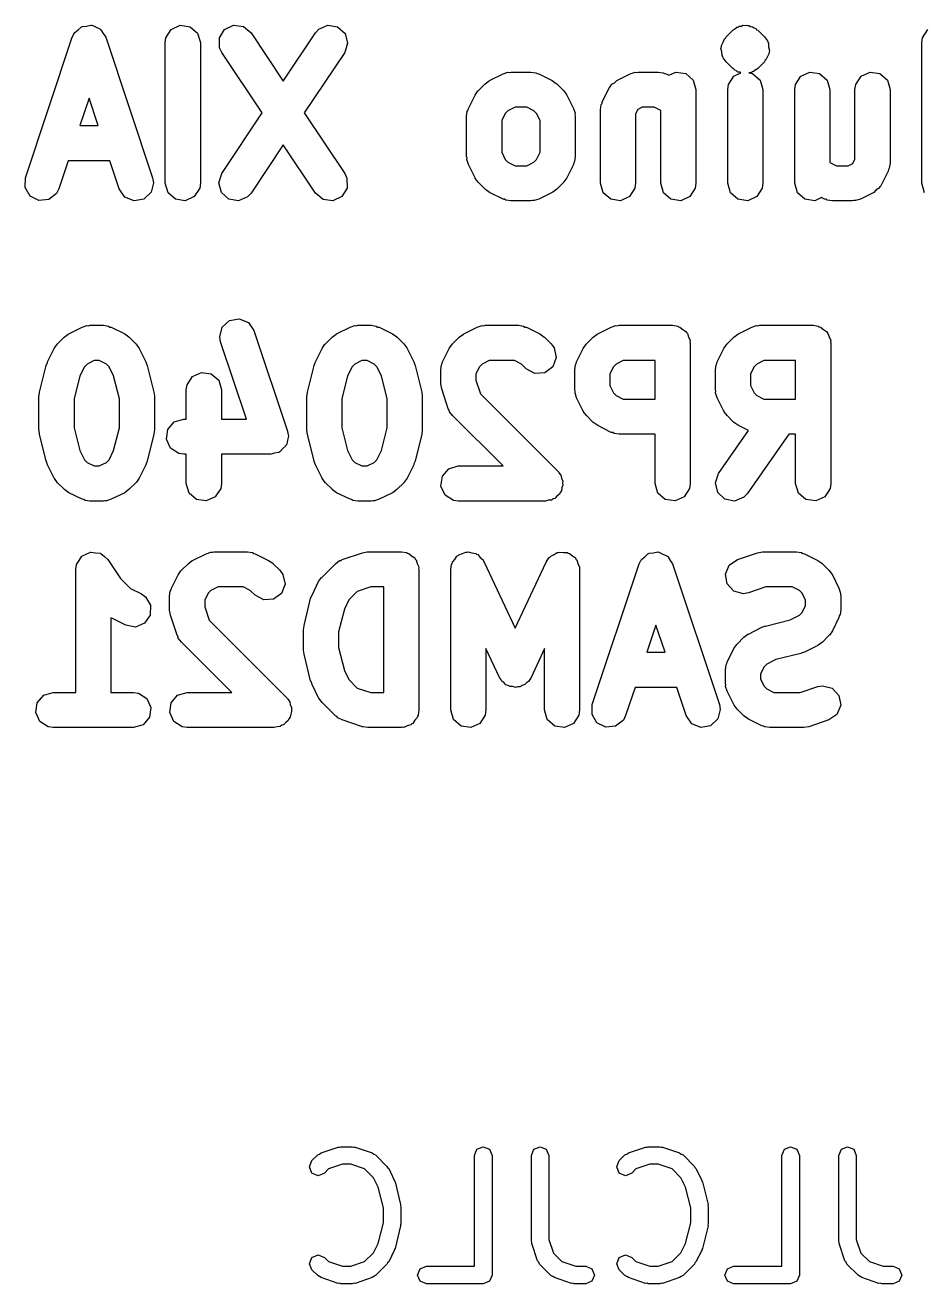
# Model space of a CAD drawing. Extents: x 111.8 to 137.4, y -130 to -95.3.
# Drawn here: x 117.7 to 124.09, y -115.63 to -106.68 of the extents above; entities that cross this region are included whole.
import ezdxf

# ---------------------------------------------------------------- set-up
doc = ezdxf.new("R2010")
doc.units = 0
doc.layers.add('BLACK', color=7, linetype='CONTINUOUS')

msp = doc.modelspace()

# ---------------------------------------------------------------- linework, layer by layer
at = {"layer": 'BLACK', "linetype": 'CONTINUOUS'}
for p, q in [((118.032, -106.763), (118.042, -106.743)), ((118.042, -106.743), (118.044, -106.738)), ((118.044, -106.738), (118.046, -106.737)), ((118.046, -106.737), (118.049, -106.731)), ((118.049, -106.731), (118.073, -106.712)), ((118.073, -106.712), (118.095, -106.691)), ((118.095, -106.691), (118.1, -106.69)), ((118.1, -106.69), (118.103, -106.687)), ((118.103, -106.687), (118.134, -106.684)), ((118.134, -106.684), (118.164, -106.678)), ((118.164, -106.678), (118.169, -106.68)), ((118.169, -106.68), (118.173, -106.679)), ((118.173, -106.679), (118.201, -106.693)), ((118.201, -106.693), (118.229, -106.705)), ((118.229, -106.705), (118.232, -106.709)), ((118.232, -106.709), (118.236, -106.711)), ((118.236, -106.711), (118.252, -106.738)), ((118.252, -106.738), (118.27, -106.763)), ((118.698, -106.767), (118.736, -106.708)), ((118.736, -106.708), (118.8, -106.679)), ((118.8, -106.679), (118.87, -106.689)), ((118.87, -106.689), (118.923, -106.735)), ((118.923, -106.735), (118.943, -106.802)), ((119.078, -106.769), (119.115, -106.709)), ((119.115, -106.709), (119.179, -106.679)), ((119.179, -106.679), (119.249, -106.688)), ((119.249, -106.688), (119.303, -106.733)), ((119.303, -106.733), (119.532, -107.077)), ((119.532, -107.077), (119.761, -106.733)), ((119.761, -106.733), (119.785, -106.706)), ((119.785, -106.706), (119.85, -106.678)), ((119.85, -106.678), (119.919, -106.69)), ((119.919, -106.69), (119.972, -106.737)), ((119.972, -106.737), (119.99, -106.805)), ((122.682, -106.762), (122.729, -106.714)), ((122.729, -106.714), (122.735, -106.71)), ((122.735, -106.71), (122.736, -106.708)), ((122.736, -106.708), (122.74, -106.706)), ((122.74, -106.706), (122.758, -106.693)), ((122.758, -106.693), (122.767, -106.691)), ((122.767, -106.691), (122.774, -106.685)), ((122.774, -106.685), (122.788, -106.684)), ((122.788, -106.684), (122.8, -106.679)), ((122.8, -106.679), (122.814, -106.681)), ((122.814, -106.681), (122.827, -106.678)), ((122.827, -106.678), (122.835, -106.681)), ((122.835, -106.681), (122.844, -106.68)), ((122.844, -106.68), (122.856, -106.687)), ((122.856, -106.687), (122.87, -106.689)), ((122.87, -106.689), (122.88, -106.698)), ((122.88, -106.698), (122.893, -106.702)), ((122.893, -106.702), (122.898, -106.71)), ((122.898, -106.71), (122.906, -106.714)), ((122.906, -106.714), (122.954, -106.762)), ((124.079, -106.767), (124.117, -106.708)), ((117.699, -107.763), (118.032, -106.763)), ((118.27, -106.763), (118.603, -107.763)), ((118.693, -106.802), (118.698, -106.767)), ((118.693, -107.802), (118.693, -106.802)), ((118.943, -106.802), (118.943, -107.802)), ((119.079, -106.839), (119.078, -106.769)), ((119.095, -106.872), (119.079, -106.839)), ((119.99, -106.805), (119.969, -106.872)), ((122.645, -106.841), (122.649, -106.832)), ((122.651, -106.867), (122.645, -106.841)), ((122.648, -106.823), (122.661, -106.8)), ((122.649, -106.832), (122.648, -106.823)), ((122.661, -106.8), (122.67, -106.775)), ((122.67, -106.775), (122.677, -106.77)), ((122.677, -106.77), (122.682, -106.762)), ((122.954, -106.762), (122.975, -106.79)), ((122.975, -106.79), (122.977, -106.799)), ((122.977, -106.799), (122.982, -106.806)), ((122.982, -106.806), (122.984, -106.833)), ((122.984, -106.833), (122.99, -106.859)), ((124.074, -106.802), (124.079, -106.767)), ((124.074, -107.802), (124.074, -106.802)), ((119.382, -107.302), (119.095, -106.872)), ((119.969, -106.872), (119.682, -107.302)), ((122.653, -106.894), (122.651, -106.867)), ((122.658, -106.901), (122.653, -106.894)), ((122.66, -106.91), (122.658, -106.901)), ((122.682, -106.938), (122.66, -106.91)), ((122.729, -106.986), (122.682, -106.938)), ((122.954, -106.938), (122.906, -106.986)), ((122.958, -106.93), (122.954, -106.938)), ((122.965, -106.925), (122.958, -106.93)), ((122.975, -106.9), (122.965, -106.925)), ((122.987, -106.877), (122.975, -106.9)), ((122.99, -106.859), (122.987, -106.868)), ((122.987, -106.868), (122.987, -106.877)), ((121, -107.072), (121.095, -107.024)), ((121.095, -107.024), (121.129, -107.013)), ((121.129, -107.013), (121.14, -107.014)), ((121.14, -107.014), (121.151, -107.011)), ((121.151, -107.011), (121.294, -107.011)), ((121.294, -107.011), (121.329, -107.016)), ((121.329, -107.016), (121.339, -107.022)), ((121.339, -107.022), (121.35, -107.024)), ((121.35, -107.024), (121.445, -107.072)), ((121.905, -107.072), (122, -107.024)), ((122, -107.024), (122.034, -107.013)), ((122.034, -107.013), (122.045, -107.014)), ((122.045, -107.014), (122.056, -107.011)), ((122.056, -107.011), (122.199, -107.011)), ((122.199, -107.011), (122.234, -107.016)), ((122.234, -107.016), (122.244, -107.022)), ((122.244, -107.022), (122.255, -107.024)), ((122.255, -107.024), (122.275, -107.034)), ((122.275, -107.034), (122.324, -107.012)), ((122.324, -107.012), (122.394, -107.022)), ((122.394, -107.022), (122.447, -107.068)), ((122.737, -106.99), (122.729, -106.986)), ((122.736, -107.041), (122.787, -107.018)), ((122.743, -106.998), (122.737, -106.99)), ((122.755, -107.002), (122.743, -106.998)), ((122.766, -107.011), (122.755, -107.002)), ((122.779, -107.013), (122.766, -107.011)), ((122.787, -107.018), (122.779, -107.013)), ((122.848, -107.016), (122.843, -107.018)), ((122.843, -107.018), (122.87, -107.022)), ((122.861, -107.015), (122.848, -107.016)), ((122.869, -107.009), (122.861, -107.015)), ((122.877, -107.007), (122.869, -107.009)), ((122.87, -107.022), (122.923, -107.068)), ((122.895, -106.994), (122.877, -107.007)), ((122.899, -106.992), (122.895, -106.994)), ((122.901, -106.99), (122.899, -106.992)), ((122.906, -106.986), (122.901, -106.99)), ((123.212, -107.041), (123.276, -107.012)), ((123.276, -107.012), (123.346, -107.022)), ((123.346, -107.022), (123.399, -107.068)), ((123.641, -107.041), (123.705, -107.012)), ((123.705, -107.012), (123.775, -107.022)), ((123.775, -107.022), (123.828, -107.068)), ((120.92, -107.143), (120.967, -107.095)), ((120.967, -107.095), (120.996, -107.073)), ((120.996, -107.073), (120.998, -107.073)), ((120.998, -107.073), (121, -107.072)), ((121.445, -107.072), (121.474, -107.092)), ((121.474, -107.092), (121.476, -107.094)), ((121.476, -107.094), (121.478, -107.095)), ((121.478, -107.095), (121.525, -107.143)), ((121.852, -107.122), (121.853, -107.119)), ((121.853, -107.119), (121.856, -107.116)), ((121.856, -107.116), (121.869, -107.098)), ((121.869, -107.098), (121.888, -107.087)), ((121.888, -107.087), (121.905, -107.072)), ((122.447, -107.068), (122.467, -107.136)), ((122.693, -107.136), (122.698, -107.1)), ((122.698, -107.1), (122.736, -107.041)), ((122.923, -107.068), (122.943, -107.136)), ((123.169, -107.136), (123.174, -107.1)), ((123.174, -107.1), (123.212, -107.041)), ((123.399, -107.068), (123.419, -107.136)), ((123.597, -107.136), (123.603, -107.1)), ((123.603, -107.1), (123.641, -107.041)), ((123.828, -107.068), (123.847, -107.136)), ((118.151, -107.198), (118.086, -107.392)), ((118.216, -107.392), (118.151, -107.198)), ((120.849, -107.27), (120.896, -107.175)), ((120.896, -107.175), (120.917, -107.146)), ((120.917, -107.146), (120.919, -107.144)), ((120.919, -107.144), (120.92, -107.143)), ((121.525, -107.143), (121.547, -107.171)), ((121.547, -107.171), (121.547, -107.173)), ((121.547, -107.173), (121.549, -107.175)), ((121.549, -107.175), (121.596, -107.27)), ((121.801, -107.223), (121.849, -107.127)), ((121.849, -107.127), (121.852, -107.122)), ((122.467, -107.136), (122.467, -107.802)), ((122.693, -107.802), (122.693, -107.136)), ((122.943, -107.136), (122.943, -107.802)), ((123.169, -107.802), (123.169, -107.136)), ((123.419, -107.136), (123.419, -107.654)), ((123.597, -107.63), (123.597, -107.136)), ((123.847, -107.136), (123.847, -107.66)), ((120.836, -107.326), (120.841, -107.291)), ((120.841, -107.291), (120.847, -107.281)), ((120.847, -107.281), (120.849, -107.27)), ((121.13, -107.286), (121.111, -107.305)), ((121.181, -107.261), (121.13, -107.286)), ((121.264, -107.261), (121.181, -107.261)), ((121.315, -107.286), (121.264, -107.261)), ((121.334, -107.305), (121.315, -107.286)), ((121.596, -107.27), (121.607, -107.304)), ((121.788, -107.279), (121.793, -107.243)), ((121.788, -107.802), (121.788, -107.279)), ((121.793, -107.243), (121.799, -107.234)), ((121.799, -107.234), (121.801, -107.223)), ((122.054, -107.277), (122.038, -107.308)), ((122.085, -107.261), (122.054, -107.277)), ((122.169, -107.261), (122.085, -107.261)), ((122.217, -107.284), (122.169, -107.261)), ((122.217, -107.802), (122.217, -107.284)), ((119.095, -107.733), (119.382, -107.302)), ((119.682, -107.302), (119.969, -107.733)), ((120.836, -107.612), (120.836, -107.326)), ((121.111, -107.305), (121.086, -107.356)), ((121.086, -107.356), (121.086, -107.582)), ((121.359, -107.356), (121.334, -107.305)), ((121.359, -107.582), (121.359, -107.356)), ((121.607, -107.304), (121.606, -107.315)), ((121.606, -107.315), (121.609, -107.326)), ((121.609, -107.326), (121.609, -107.612)), ((122.038, -107.308), (122.038, -107.802)), ((118.086, -107.392), (118.216, -107.392)), ((119.532, -107.528), (119.303, -107.872)), ((119.761, -107.872), (119.532, -107.528)), ((118.003, -107.642), (117.936, -107.842)), ((118.299, -107.642), (118.003, -107.642)), ((118.366, -107.842), (118.299, -107.642)), ((120.839, -107.623), (120.836, -107.612)), ((120.837, -107.634), (120.839, -107.623)), ((120.849, -107.668), (120.837, -107.634)), ((121.086, -107.582), (121.111, -107.633)), ((121.111, -107.633), (121.13, -107.652)), ((121.13, -107.652), (121.181, -107.677)), ((121.264, -107.677), (121.315, -107.652)), ((121.315, -107.652), (121.334, -107.633)), ((121.334, -107.633), (121.359, -107.582)), ((121.604, -107.647), (121.598, -107.657)), ((121.609, -107.612), (121.604, -107.647)), ((123.419, -107.654), (123.466, -107.677)), ((123.582, -107.662), (123.597, -107.63)), ((119.074, -107.8), (119.095, -107.733)), ((119.969, -107.733), (119.985, -107.765)), ((120.896, -107.763), (120.849, -107.668)), ((121.181, -107.677), (121.264, -107.677)), ((121.596, -107.668), (121.549, -107.763)), ((121.598, -107.657), (121.596, -107.668)), ((123.466, -107.677), (123.55, -107.677)), ((123.55, -107.677), (123.582, -107.662)), ((123.834, -107.715), (123.787, -107.811)), ((123.836, -107.704), (123.834, -107.715)), ((123.842, -107.695), (123.836, -107.704)), ((123.847, -107.66), (123.842, -107.695)), ((117.697, -107.833), (117.699, -107.763)), ((117.732, -107.894), (117.697, -107.833)), ((118.609, -107.798), (118.592, -107.866)), ((118.603, -107.763), (118.609, -107.798)), ((118.713, -107.87), (118.693, -107.802)), ((118.943, -107.802), (118.938, -107.838)), ((119.092, -107.868), (119.074, -107.8)), ((119.985, -107.765), (119.986, -107.836)), ((120.898, -107.765), (120.896, -107.763)), ((120.898, -107.767), (120.898, -107.765)), ((120.92, -107.796), (120.898, -107.767)), ((120.967, -107.843), (120.92, -107.796)), ((121.525, -107.796), (121.478, -107.843)), ((121.526, -107.794), (121.525, -107.796)), ((121.528, -107.792), (121.526, -107.794)), ((121.549, -107.763), (121.528, -107.792)), ((121.808, -107.87), (121.788, -107.802)), ((122.038, -107.802), (122.033, -107.838)), ((122.236, -107.87), (122.217, -107.802)), ((122.467, -107.802), (122.461, -107.838)), ((122.713, -107.87), (122.693, -107.802)), ((122.943, -107.802), (122.938, -107.838)), ((123.189, -107.87), (123.169, -107.802)), ((123.779, -107.822), (123.766, -107.84)), ((123.782, -107.819), (123.779, -107.822)), ((123.783, -107.816), (123.782, -107.819)), ((123.787, -107.811), (123.783, -107.816)), ((124.093, -107.87), (124.074, -107.802)), ((117.795, -107.925), (117.732, -107.894)), ((117.865, -107.918), (117.795, -107.925)), ((117.92, -107.874), (117.865, -107.918)), ((117.936, -107.842), (117.92, -107.874)), ((118.406, -107.9), (118.366, -107.842)), ((118.471, -107.927), (118.406, -107.9)), ((118.54, -107.914), (118.471, -107.927)), ((118.592, -107.866), (118.54, -107.914)), ((118.766, -107.916), (118.713, -107.87)), ((118.835, -107.926), (118.766, -107.916)), ((118.899, -107.897), (118.835, -107.926)), ((118.938, -107.838), (118.899, -107.897)), ((119.145, -107.915), (119.092, -107.868)), ((119.214, -107.926), (119.145, -107.915)), ((119.279, -107.898), (119.214, -107.926)), ((119.303, -107.872), (119.279, -107.898)), ((119.815, -107.917), (119.761, -107.872)), ((119.885, -107.926), (119.815, -107.917)), ((119.949, -107.896), (119.885, -107.926)), ((119.986, -107.836), (119.949, -107.896)), ((120.969, -107.844), (120.967, -107.843)), ((120.97, -107.846), (120.969, -107.844)), ((121, -107.867), (120.97, -107.846)), ((121.095, -107.914), (121, -107.867)), ((121.106, -107.916), (121.095, -107.914)), ((121.116, -107.922), (121.106, -107.916)), ((121.151, -107.927), (121.116, -107.922)), ((121.305, -107.924), (121.294, -107.927)), ((121.316, -107.925), (121.305, -107.924)), ((121.35, -107.914), (121.316, -107.925)), ((121.445, -107.867), (121.35, -107.914)), ((121.447, -107.865), (121.445, -107.867)), ((121.449, -107.865), (121.447, -107.865)), ((121.478, -107.843), (121.449, -107.865)), ((121.861, -107.916), (121.808, -107.87)), ((121.931, -107.926), (121.861, -107.916)), ((121.995, -107.897), (121.931, -107.926)), ((122.033, -107.838), (121.995, -107.897)), ((122.289, -107.916), (122.236, -107.87)), ((122.359, -107.926), (122.289, -107.916)), ((122.423, -107.897), (122.359, -107.926)), ((122.461, -107.838), (122.423, -107.897)), ((122.766, -107.916), (122.713, -107.87)), ((122.835, -107.926), (122.766, -107.916)), ((122.899, -107.897), (122.835, -107.926)), ((122.938, -107.838), (122.899, -107.897)), ((123.242, -107.916), (123.189, -107.87)), ((123.312, -107.926), (123.242, -107.916)), ((123.36, -107.904), (123.312, -107.926)), ((123.381, -107.914), (123.36, -107.904)), ((123.392, -107.916), (123.381, -107.914)), ((123.401, -107.922), (123.392, -107.916)), ((123.437, -107.927), (123.401, -107.922)), ((123.59, -107.924), (123.58, -107.927)), ((123.601, -107.925), (123.59, -107.924)), ((123.636, -107.914), (123.601, -107.925)), ((123.731, -107.867), (123.636, -107.914)), ((123.747, -107.851), (123.731, -107.867)), ((123.766, -107.84), (123.747, -107.851)), ((121.294, -107.927), (121.151, -107.927)), ((123.58, -107.927), (123.437, -107.927)), ((118.102, -108.826), (118.136, -108.814)), ((118.136, -108.814), (118.147, -108.816)), ((118.147, -108.816), (118.158, -108.812)), ((118.158, -108.812), (118.253, -108.812)), ((118.253, -108.812), (118.289, -108.818)), ((118.289, -108.818), (118.298, -108.824)), ((119.098, -108.826), (119.15, -108.778)), ((119.15, -108.778), (119.219, -108.765)), ((119.219, -108.765), (119.284, -108.792)), ((119.284, -108.792), (119.324, -108.85)), ((120.007, -108.826), (120.041, -108.814)), ((120.041, -108.814), (120.052, -108.816)), ((120.052, -108.816), (120.063, -108.812)), ((120.063, -108.812), (120.158, -108.812)), ((120.158, -108.812), (120.194, -108.818)), ((120.194, -108.818), (120.203, -108.824)), ((120.912, -108.826), (120.946, -108.814)), ((120.946, -108.814), (120.957, -108.816)), ((120.957, -108.816), (120.968, -108.812)), ((120.968, -108.812), (121.206, -108.812)), ((121.206, -108.812), (121.241, -108.818)), ((121.241, -108.818), (121.251, -108.824)), ((121.864, -108.826), (121.898, -108.814)), ((121.898, -108.814), (121.909, -108.816)), ((121.909, -108.816), (121.92, -108.812)), ((121.92, -108.812), (122.301, -108.812)), ((122.301, -108.812), (122.337, -108.818)), ((122.337, -108.818), (122.344, -108.822)), ((122.864, -108.826), (122.898, -108.814)), ((122.898, -108.814), (122.909, -108.816)), ((122.909, -108.816), (122.92, -108.812)), ((122.92, -108.812), (123.301, -108.812)), ((123.301, -108.812), (123.337, -108.818)), ((123.337, -108.818), (123.344, -108.822)), ((117.927, -108.944), (117.975, -108.897)), ((117.975, -108.897), (118.003, -108.875)), ((118.003, -108.875), (118.005, -108.875)), ((118.005, -108.875), (118.007, -108.873)), ((118.007, -108.873), (118.102, -108.826)), ((118.298, -108.824), (118.309, -108.826)), ((118.309, -108.826), (118.405, -108.873)), ((118.405, -108.873), (118.434, -108.894)), ((118.434, -108.894), (118.435, -108.896)), ((118.435, -108.896), (118.437, -108.897)), ((118.437, -108.897), (118.485, -108.944)), ((119.081, -108.894), (119.098, -108.826)), ((119.087, -108.929), (119.081, -108.894)), ((119.324, -108.85), (119.562, -109.565)), ((119.832, -108.944), (119.879, -108.897)), ((119.879, -108.897), (119.908, -108.875)), ((119.908, -108.875), (119.91, -108.875)), ((119.91, -108.875), (119.912, -108.873)), ((119.912, -108.873), (120.007, -108.826)), ((120.203, -108.824), (120.214, -108.826)), ((120.214, -108.826), (120.309, -108.873)), ((120.309, -108.873), (120.339, -108.894)), ((120.339, -108.894), (120.34, -108.896)), ((120.34, -108.896), (120.342, -108.897)), ((120.342, -108.897), (120.389, -108.944)), ((120.736, -108.944), (120.784, -108.897)), ((120.784, -108.897), (120.813, -108.875)), ((120.813, -108.875), (120.815, -108.875)), ((120.815, -108.875), (120.817, -108.873)), ((120.817, -108.873), (120.912, -108.826)), ((121.251, -108.824), (121.262, -108.826)), ((121.262, -108.826), (121.357, -108.873)), ((121.357, -108.873), (121.386, -108.894)), ((121.386, -108.894), (121.388, -108.896)), ((121.388, -108.896), (121.389, -108.897)), ((121.389, -108.897), (121.437, -108.944)), ((121.689, -108.944), (121.736, -108.897)), ((121.736, -108.897), (121.765, -108.875)), ((121.765, -108.875), (121.767, -108.875)), ((121.767, -108.875), (121.769, -108.873)), ((121.769, -108.873), (121.864, -108.826)), ((122.344, -108.822), (122.353, -108.824)), ((122.353, -108.824), (122.373, -108.841)), ((122.373, -108.841), (122.396, -108.856)), ((122.396, -108.856), (122.399, -108.864)), ((122.399, -108.864), (122.406, -108.87)), ((122.406, -108.87), (122.414, -108.895)), ((122.414, -108.895), (122.425, -108.92)), ((122.689, -108.944), (122.736, -108.897)), ((122.736, -108.897), (122.765, -108.875)), ((122.765, -108.875), (122.767, -108.875)), ((122.767, -108.875), (122.769, -108.873)), ((122.769, -108.873), (122.864, -108.826)), ((123.344, -108.822), (123.353, -108.824)), ((123.353, -108.824), (123.373, -108.841)), ((123.373, -108.841), (123.396, -108.856)), ((123.396, -108.856), (123.399, -108.864)), ((123.399, -108.864), (123.406, -108.87)), ((123.406, -108.87), (123.414, -108.895)), ((123.414, -108.895), (123.425, -108.92)), ((117.856, -109.072), (117.904, -108.977)), ((117.904, -108.977), (117.924, -108.947)), ((117.924, -108.947), (117.926, -108.946)), ((117.926, -108.946), (117.927, -108.944)), ((118.485, -108.944), (118.506, -108.973)), ((118.506, -108.973), (118.507, -108.975)), ((118.507, -108.975), (118.508, -108.977)), ((118.508, -108.977), (118.556, -109.072)), ((119.27, -109.479), (119.087, -108.929)), ((119.761, -109.072), (119.808, -108.977)), ((119.808, -108.977), (119.829, -108.947)), ((119.829, -108.947), (119.831, -108.946)), ((119.831, -108.946), (119.832, -108.944)), ((120.389, -108.944), (120.411, -108.973)), ((120.411, -108.973), (120.411, -108.975)), ((120.411, -108.975), (120.413, -108.977)), ((120.413, -108.977), (120.46, -109.072)), ((120.665, -109.072), (120.713, -108.977)), ((120.713, -108.977), (120.734, -108.947)), ((120.734, -108.947), (120.735, -108.946)), ((120.735, -108.946), (120.736, -108.944)), ((121.437, -108.944), (121.459, -108.973)), ((121.459, -108.973), (121.473, -109.042)), ((121.618, -109.072), (121.665, -108.977)), ((121.665, -108.977), (121.686, -108.947)), ((121.686, -108.947), (121.688, -108.946)), ((121.688, -108.946), (121.689, -108.944)), ((122.425, -108.92), (122.424, -108.929)), ((122.424, -108.929), (122.426, -108.937)), ((122.426, -108.937), (122.426, -109.937)), ((122.618, -109.072), (122.665, -108.977)), ((122.665, -108.977), (122.686, -108.947)), ((122.686, -108.947), (122.688, -108.946)), ((122.688, -108.946), (122.689, -108.944)), ((123.425, -108.92), (123.424, -108.929)), ((123.424, -108.929), (123.426, -108.937)), ((123.426, -108.937), (123.426, -109.937)), ((117.846, -109.098), (117.855, -109.076)), ((117.855, -109.076), (117.856, -109.072)), ((118.137, -109.088), (118.118, -109.107)), ((118.188, -109.062), (118.137, -109.088)), ((118.224, -109.062), (118.188, -109.062)), ((118.275, -109.088), (118.224, -109.062)), ((118.294, -109.107), (118.275, -109.088)), ((118.556, -109.072), (118.563, -109.094)), ((119.751, -109.098), (119.76, -109.076)), ((119.76, -109.076), (119.761, -109.072)), ((120.042, -109.088), (120.023, -109.107)), ((120.092, -109.062), (120.042, -109.088)), ((120.129, -109.062), (120.092, -109.062)), ((120.179, -109.088), (120.129, -109.062)), ((120.198, -109.107), (120.179, -109.088)), ((120.46, -109.072), (120.468, -109.094)), ((120.657, -109.092), (120.663, -109.083)), ((120.663, -109.083), (120.665, -109.072)), ((120.947, -109.088), (120.928, -109.107)), ((120.997, -109.062), (120.947, -109.088)), ((121.176, -109.062), (120.997, -109.062)), ((121.227, -109.088), (121.176, -109.062)), ((121.26, -109.121), (121.227, -109.088)), ((121.473, -109.042), (121.449, -109.108)), ((121.61, -109.092), (121.616, -109.083)), ((121.616, -109.083), (121.618, -109.072)), ((121.899, -109.088), (121.88, -109.107)), ((121.95, -109.062), (121.899, -109.088)), ((122.176, -109.062), (121.95, -109.062)), ((122.176, -109.336), (122.176, -109.062)), ((122.61, -109.092), (122.616, -109.083)), ((122.616, -109.083), (122.618, -109.072)), ((122.899, -109.088), (122.88, -109.107)), ((122.95, -109.062), (122.899, -109.088)), ((123.176, -109.062), (122.95, -109.062)), ((123.176, -109.336), (123.176, -109.062)), ((117.799, -109.288), (117.846, -109.098)), ((118.086, -109.171), (118.045, -109.334)), ((118.118, -109.107), (118.086, -109.171)), ((118.326, -109.171), (118.294, -109.107)), ((118.367, -109.334), (118.326, -109.171)), ((118.563, -109.094), (118.565, -109.098)), ((118.565, -109.098), (118.613, -109.288)), ((118.848, -109.235), (118.886, -109.176)), ((118.886, -109.176), (118.95, -109.147)), ((118.95, -109.147), (119.02, -109.157)), ((119.02, -109.157), (119.073, -109.203)), ((119.704, -109.288), (119.751, -109.098)), ((119.99, -109.171), (119.95, -109.334)), ((120.023, -109.107), (119.99, -109.171)), ((120.231, -109.171), (120.198, -109.107)), ((120.271, -109.334), (120.231, -109.171)), ((120.468, -109.094), (120.47, -109.098)), ((120.47, -109.098), (120.518, -109.288)), ((120.652, -109.128), (120.657, -109.092)), ((120.652, -109.223), (120.652, -109.128)), ((120.928, -109.107), (120.902, -109.157)), ((120.902, -109.157), (120.902, -109.203)), ((121.322, -109.155), (121.26, -109.121)), ((121.392, -109.15), (121.322, -109.155)), ((121.449, -109.108), (121.392, -109.15)), ((121.605, -109.128), (121.61, -109.092)), ((121.605, -109.271), (121.605, -109.128)), ((121.88, -109.107), (121.855, -109.157)), ((121.855, -109.157), (121.855, -109.241)), ((122.605, -109.128), (122.61, -109.092)), ((122.605, -109.271), (122.605, -109.128)), ((122.88, -109.107), (122.855, -109.157)), ((122.855, -109.157), (122.855, -109.241)), ((118.843, -109.271), (118.848, -109.235)), ((119.073, -109.203), (119.093, -109.271)), ((120.653, -109.225), (120.652, -109.223)), ((120.652, -109.227), (120.653, -109.225)), ((120.659, -109.263), (120.652, -109.227)), ((120.706, -109.405), (120.659, -109.263)), ((120.902, -109.203), (120.934, -109.298)), ((121.855, -109.241), (121.88, -109.292)), ((122.855, -109.241), (122.88, -109.292)), ((117.795, -109.318), (117.799, -109.292)), ((117.795, -109.556), (117.795, -109.318)), ((117.799, -109.292), (117.799, -109.288)), ((118.045, -109.334), (118.045, -109.541)), ((118.367, -109.541), (118.367, -109.334)), ((118.613, -109.288), (118.616, -109.315)), ((118.616, -109.315), (118.617, -109.318)), ((118.617, -109.318), (118.617, -109.556)), ((118.843, -109.479), (118.843, -109.271)), ((119.093, -109.271), (119.093, -109.479)), ((119.7, -109.318), (119.704, -109.292)), ((119.7, -109.556), (119.7, -109.318)), ((119.704, -109.292), (119.704, -109.288)), ((119.95, -109.334), (119.95, -109.541)), ((120.271, -109.541), (120.271, -109.334)), ((120.518, -109.288), (120.52, -109.315)), ((120.52, -109.315), (120.521, -109.318)), ((120.521, -109.318), (120.521, -109.556)), ((120.934, -109.298), (121.485, -109.849)), ((121.608, -109.281), (121.605, -109.271)), ((121.607, -109.293), (121.608, -109.281)), ((121.618, -109.327), (121.607, -109.293)), ((121.665, -109.422), (121.618, -109.327)), ((121.88, -109.292), (121.899, -109.311)), ((121.899, -109.311), (121.95, -109.336)), ((121.95, -109.336), (122.176, -109.336)), ((122.608, -109.281), (122.605, -109.271)), ((122.607, -109.293), (122.608, -109.281)), ((122.618, -109.327), (122.607, -109.293)), ((122.665, -109.422), (122.618, -109.327)), ((122.88, -109.292), (122.899, -109.311)), ((122.899, -109.311), (122.95, -109.336)), ((122.95, -109.336), (123.176, -109.336)), ((120.713, -109.415), (120.706, -109.405)), ((120.715, -109.426), (120.713, -109.415)), ((120.736, -109.454), (120.715, -109.426)), ((121.667, -109.423), (121.665, -109.422)), ((121.667, -109.426), (121.667, -109.423)), ((121.689, -109.454), (121.667, -109.426)), ((122.667, -109.423), (122.665, -109.422)), ((122.667, -109.426), (122.667, -109.423)), ((122.689, -109.454), (122.667, -109.426)), ((118.711, -109.552), (118.757, -109.499)), ((118.757, -109.499), (118.825, -109.479)), ((118.825, -109.479), (118.843, -109.479)), ((119.093, -109.479), (119.27, -109.479)), ((121.095, -109.812), (120.736, -109.454)), ((121.736, -109.502), (121.689, -109.454)), ((121.738, -109.503), (121.736, -109.502)), ((121.74, -109.505), (121.738, -109.503)), ((121.769, -109.525), (121.74, -109.505)), ((121.864, -109.573), (121.769, -109.525)), ((122.736, -109.502), (122.689, -109.454)), ((122.738, -109.503), (122.736, -109.502)), ((122.74, -109.505), (122.738, -109.503)), ((122.769, -109.525), (122.74, -109.505)), ((122.84, -109.561), (122.769, -109.525)), ((117.796, -109.56), (117.795, -109.556)), ((117.799, -109.587), (117.796, -109.56)), ((117.846, -109.777), (117.799, -109.587)), ((118.045, -109.541), (118.086, -109.703)), ((118.326, -109.703), (118.367, -109.541)), ((118.613, -109.587), (118.565, -109.777)), ((118.617, -109.556), (118.613, -109.583)), ((118.613, -109.583), (118.613, -109.587)), ((118.701, -109.622), (118.711, -109.552)), ((118.73, -109.686), (118.701, -109.622)), ((119.562, -109.565), (119.566, -109.582)), ((119.569, -109.6), (119.562, -109.628)), ((119.566, -109.582), (119.568, -109.586)), ((119.568, -109.586), (119.567, -109.59)), ((119.567, -109.59), (119.569, -109.6)), ((119.701, -109.56), (119.7, -109.556)), ((119.704, -109.587), (119.701, -109.56)), ((119.751, -109.777), (119.704, -109.587)), ((119.95, -109.541), (119.99, -109.703)), ((120.231, -109.703), (120.271, -109.541)), ((120.518, -109.587), (120.47, -109.777)), ((120.521, -109.556), (120.517, -109.583)), ((120.517, -109.583), (120.518, -109.587)), ((121.875, -109.575), (121.864, -109.573)), ((121.885, -109.581), (121.875, -109.575)), ((121.92, -109.586), (121.885, -109.581)), ((122.176, -109.586), (121.92, -109.586)), ((122.176, -109.937), (122.176, -109.586)), ((122.627, -109.866), (122.84, -109.561)), ((123.128, -109.586), (122.832, -110.009)), ((123.176, -109.586), (123.128, -109.586)), ((123.176, -109.937), (123.176, -109.586)), ((118.086, -109.703), (118.118, -109.768)), ((118.294, -109.768), (118.326, -109.703)), ((118.789, -109.724), (118.73, -109.686)), ((119.505, -109.711), (119.5, -109.716)), ((119.511, -109.709), (119.505, -109.711)), ((119.53, -109.688), (119.511, -109.709)), ((119.551, -109.668), (119.53, -109.688)), ((119.553, -109.661), (119.551, -109.668)), ((119.558, -109.656), (119.553, -109.661)), ((119.562, -109.628), (119.558, -109.656)), ((119.99, -109.703), (120.023, -109.768)), ((120.198, -109.768), (120.231, -109.703)), ((117.849, -109.781), (117.846, -109.777)), ((117.856, -109.803), (117.849, -109.781)), ((117.904, -109.898), (117.856, -109.803)), ((118.118, -109.768), (118.137, -109.787)), ((118.137, -109.787), (118.188, -109.812)), ((118.224, -109.812), (118.275, -109.787)), ((118.275, -109.787), (118.294, -109.768)), ((118.556, -109.803), (118.508, -109.898)), ((118.557, -109.798), (118.556, -109.803)), ((118.565, -109.777), (118.557, -109.798)), ((118.825, -109.729), (118.789, -109.724)), ((118.843, -109.729), (118.825, -109.729)), ((118.843, -109.937), (118.843, -109.729)), ((119.444, -109.729), (119.093, -109.729)), ((119.093, -109.729), (119.093, -109.937)), ((119.471, -109.721), (119.444, -109.729)), ((119.5, -109.716), (119.471, -109.721)), ((119.753, -109.781), (119.751, -109.777)), ((119.761, -109.803), (119.753, -109.781)), ((119.808, -109.898), (119.761, -109.803)), ((120.023, -109.768), (120.042, -109.787)), ((120.042, -109.787), (120.092, -109.812)), ((120.129, -109.812), (120.179, -109.787)), ((120.179, -109.787), (120.198, -109.768)), ((120.46, -109.803), (120.413, -109.898)), ((120.461, -109.798), (120.46, -109.803)), ((120.47, -109.777), (120.461, -109.798)), ((118.188, -109.812), (118.224, -109.812)), ((120.092, -109.812), (120.129, -109.812)), ((120.653, -109.955), (120.664, -109.885)), ((120.664, -109.885), (120.71, -109.832)), ((120.71, -109.832), (120.777, -109.812)), ((120.777, -109.812), (121.095, -109.812)), ((121.485, -109.849), (121.489, -109.854)), ((121.489, -109.854), (121.491, -109.856)), ((121.491, -109.856), (121.493, -109.86)), ((121.493, -109.86), (121.506, -109.878)), ((121.506, -109.878), (121.511, -109.899)), ((122.605, -109.932), (122.627, -109.866)), ((117.905, -109.9), (117.904, -109.898)), ((117.905, -109.902), (117.905, -109.9)), ((117.927, -109.931), (117.905, -109.902)), ((117.975, -109.978), (117.927, -109.931)), ((117.976, -109.979), (117.975, -109.978)), ((117.978, -109.981), (117.976, -109.979)), ((118.007, -110.002), (117.978, -109.981)), ((118.437, -109.978), (118.408, -110)), ((118.485, -109.931), (118.437, -109.978)), ((118.486, -109.929), (118.485, -109.931)), ((118.488, -109.927), (118.486, -109.929)), ((118.508, -109.898), (118.488, -109.927)), ((118.863, -110.005), (118.843, -109.937)), ((119.088, -109.973), (119.049, -110.032)), ((119.093, -109.937), (119.088, -109.973)), ((119.81, -109.9), (119.808, -109.898)), ((119.81, -109.902), (119.81, -109.9)), ((119.832, -109.931), (119.81, -109.902)), ((119.879, -109.978), (119.832, -109.931)), ((119.881, -109.979), (119.879, -109.978)), ((119.882, -109.981), (119.881, -109.979)), ((119.912, -110.002), (119.882, -109.981)), ((120.342, -109.978), (120.313, -110)), ((120.389, -109.931), (120.342, -109.978)), ((120.39, -109.929), (120.389, -109.931)), ((120.392, -109.927), (120.39, -109.929)), ((120.413, -109.898), (120.392, -109.927)), ((120.683, -110.019), (120.653, -109.955)), ((121.513, -109.967), (121.51, -109.989)), ((121.511, -109.899), (121.52, -109.92)), ((121.521, -109.947), (121.513, -109.967)), ((121.52, -109.92), (121.518, -109.933)), ((121.518, -109.933), (121.521, -109.947)), ((122.196, -110.005), (122.176, -109.937)), ((122.421, -109.973), (122.383, -110.032)), ((122.426, -109.937), (122.421, -109.973)), ((122.622, -110.001), (122.605, -109.932)), ((123.196, -110.005), (123.176, -109.937)), ((123.421, -109.973), (123.383, -110.032)), ((123.426, -109.937), (123.421, -109.973)), ((118.102, -110.049), (118.007, -110.002)), ((118.113, -110.051), (118.102, -110.049)), ((118.123, -110.057), (118.113, -110.051)), ((118.158, -110.062), (118.123, -110.057)), ((118.253, -110.062), (118.158, -110.062)), ((118.264, -110.059), (118.253, -110.062)), ((118.275, -110.06), (118.264, -110.059)), ((118.309, -110.049), (118.275, -110.06)), ((118.405, -110.002), (118.309, -110.049)), ((118.406, -110), (118.405, -110.002)), ((118.408, -110), (118.406, -110)), ((118.916, -110.051), (118.863, -110.005)), ((118.985, -110.061), (118.916, -110.051)), ((119.049, -110.032), (118.985, -110.061)), ((120.007, -110.049), (119.912, -110.002)), ((120.018, -110.051), (120.007, -110.049)), ((120.027, -110.057), (120.018, -110.051)), ((120.063, -110.062), (120.027, -110.057)), ((120.158, -110.062), (120.063, -110.062)), ((120.169, -110.059), (120.158, -110.062)), ((120.18, -110.06), (120.169, -110.059)), ((120.214, -110.049), (120.18, -110.06)), ((120.309, -110.002), (120.214, -110.049)), ((120.311, -110), (120.309, -110.002)), ((120.313, -110), (120.311, -110)), ((120.742, -110.057), (120.683, -110.019)), ((120.777, -110.062), (120.742, -110.057)), ((121.396, -110.062), (120.777, -110.062)), ((121.418, -110.056), (121.396, -110.062)), ((121.44, -110.055), (121.418, -110.056)), ((121.451, -110.046), (121.44, -110.055)), ((121.464, -110.043), (121.451, -110.046)), ((121.478, -110.026), (121.464, -110.043)), ((121.496, -110.012), (121.478, -110.026)), ((121.501, -110), (121.496, -110.012)), ((121.51, -109.989), (121.501, -110)), ((122.249, -110.051), (122.196, -110.005)), ((122.319, -110.061), (122.249, -110.051)), ((122.383, -110.032), (122.319, -110.061)), ((122.673, -110.049), (122.622, -110.001)), ((122.742, -110.062), (122.673, -110.049)), ((122.807, -110.035), (122.742, -110.062)), ((122.832, -110.009), (122.807, -110.035)), ((123.249, -110.051), (123.196, -110.005)), ((123.319, -110.061), (123.249, -110.051)), ((123.383, -110.032), (123.319, -110.061)), ((118.131, -110.439), (118.162, -110.424)), ((118.162, -110.424), (118.163, -110.424)), ((118.163, -110.424), (118.164, -110.424)), ((118.164, -110.424), (118.198, -110.429)), ((118.198, -110.429), (118.232, -110.433)), ((118.983, -110.436), (119.017, -110.424)), ((119.017, -110.424), (119.028, -110.426)), ((119.028, -110.426), (119.039, -110.422)), ((119.039, -110.422), (119.277, -110.422)), ((119.277, -110.422), (119.313, -110.428)), ((119.313, -110.428), (119.322, -110.434)), ((119.952, -110.476), (120.095, -110.429)), ((120.095, -110.429), (120.13, -110.422)), ((120.13, -110.422), (120.132, -110.423)), ((120.132, -110.423), (120.134, -110.422)), ((120.134, -110.422), (120.372, -110.422)), ((120.372, -110.422), (120.408, -110.428)), ((120.408, -110.428), (120.416, -110.432)), ((120.806, -110.435), (120.831, -110.424)), ((120.831, -110.424), (120.84, -110.425)), ((120.84, -110.425), (120.848, -110.422)), ((120.848, -110.422), (120.874, -110.43)), ((120.874, -110.43), (120.901, -110.434)), ((121.458, -110.442), (121.481, -110.427)), ((121.481, -110.427), (121.49, -110.427)), ((121.49, -110.427), (121.498, -110.424)), ((121.498, -110.424), (121.525, -110.428)), ((121.525, -110.428), (121.552, -110.428)), ((121.552, -110.428), (121.559, -110.432)), ((122.134, -110.432), (122.165, -110.429)), ((122.165, -110.429), (122.195, -110.423)), ((122.195, -110.423), (122.2, -110.425)), ((122.2, -110.425), (122.204, -110.424)), ((122.204, -110.424), (122.232, -110.438)), ((122.762, -110.476), (122.904, -110.429)), ((122.904, -110.429), (122.94, -110.422)), ((122.94, -110.422), (122.942, -110.423)), ((122.942, -110.423), (122.944, -110.422)), ((122.944, -110.422), (123.182, -110.422)), ((123.182, -110.422), (123.218, -110.428)), ((123.218, -110.428), (123.227, -110.434)), ((118.057, -110.547), (118.062, -110.516)), ((118.062, -110.512), (118.081, -110.483)), ((118.062, -110.513), (118.062, -110.512)), ((118.062, -110.514), (118.062, -110.513)), ((118.062, -110.516), (118.062, -110.514)), ((118.081, -110.483), (118.099, -110.454)), ((118.099, -110.454), (118.1, -110.454)), ((118.1, -110.453), (118.131, -110.439)), ((118.1, -110.454), (118.1, -110.453)), ((118.232, -110.433), (118.233, -110.434)), ((118.233, -110.434), (118.234, -110.434)), ((118.234, -110.434), (118.26, -110.456)), ((118.26, -110.456), (118.286, -110.478)), ((118.286, -110.478), (118.374, -110.611)), ((118.808, -110.554), (118.856, -110.507)), ((118.856, -110.507), (118.884, -110.485)), ((118.884, -110.485), (118.886, -110.485)), ((118.886, -110.485), (118.888, -110.483)), ((118.888, -110.483), (118.983, -110.436)), ((119.322, -110.434), (119.333, -110.436)), ((119.333, -110.436), (119.428, -110.483)), ((119.428, -110.483), (119.458, -110.504)), ((119.458, -110.504), (119.459, -110.506)), ((119.459, -110.506), (119.461, -110.507)), ((119.461, -110.507), (119.508, -110.554)), ((119.808, -110.602), (119.903, -110.507)), ((119.903, -110.507), (119.932, -110.485)), ((119.932, -110.485), (119.943, -110.483)), ((119.943, -110.483), (119.952, -110.476)), ((120.416, -110.432), (120.425, -110.434)), ((120.425, -110.434), (120.445, -110.451)), ((120.445, -110.451), (120.467, -110.466)), ((120.467, -110.466), (120.471, -110.474)), ((120.471, -110.474), (120.478, -110.48)), ((120.478, -110.48), (120.485, -110.505)), ((120.485, -110.505), (120.496, -110.53)), ((120.724, -110.547), (120.729, -110.512)), ((120.729, -110.512), (120.733, -110.505)), ((120.733, -110.505), (120.735, -110.496)), ((120.735, -110.496), (120.752, -110.476)), ((120.752, -110.476), (120.767, -110.453)), ((120.767, -110.453), (120.775, -110.449)), ((120.775, -110.449), (120.78, -110.443)), ((120.78, -110.443), (120.806, -110.435)), ((120.901, -110.434), (120.907, -110.439)), ((120.907, -110.439), (120.915, -110.442)), ((120.915, -110.442), (120.933, -110.462)), ((120.933, -110.462), (120.954, -110.48)), ((120.954, -110.48), (120.956, -110.488)), ((120.956, -110.488), (120.962, -110.495)), ((120.962, -110.495), (121.182, -110.966)), ((121.182, -110.966), (121.402, -110.495)), ((121.402, -110.495), (121.422, -110.465)), ((121.422, -110.465), (121.429, -110.46)), ((121.429, -110.46), (121.434, -110.453)), ((121.434, -110.453), (121.458, -110.442)), ((121.559, -110.432), (121.567, -110.434)), ((121.567, -110.434), (121.588, -110.452)), ((121.588, -110.452), (121.611, -110.466)), ((121.611, -110.466), (121.614, -110.474)), ((121.614, -110.474), (121.621, -110.48)), ((121.621, -110.48), (121.628, -110.506)), ((121.628, -110.506), (121.639, -110.531)), ((121.73, -111.508), (122.063, -110.508)), ((122.063, -110.508), (122.073, -110.488)), ((122.073, -110.488), (122.075, -110.483)), ((122.075, -110.483), (122.077, -110.482)), ((122.077, -110.482), (122.08, -110.476)), ((122.08, -110.476), (122.104, -110.457)), ((122.104, -110.457), (122.126, -110.436)), ((122.126, -110.436), (122.131, -110.435)), ((122.131, -110.435), (122.134, -110.432)), ((122.232, -110.438), (122.26, -110.45)), ((122.26, -110.45), (122.263, -110.454)), ((122.263, -110.454), (122.267, -110.456)), ((122.267, -110.456), (122.283, -110.483)), ((122.283, -110.483), (122.301, -110.508)), ((122.301, -110.508), (122.634, -111.508)), ((122.677, -110.582), (122.704, -110.517)), ((122.704, -110.517), (122.762, -110.476)), ((123.227, -110.434), (123.238, -110.436)), ((123.238, -110.436), (123.333, -110.483)), ((123.333, -110.483), (123.363, -110.504)), ((123.363, -110.504), (123.364, -110.506)), ((123.364, -110.506), (123.366, -110.507)), ((123.366, -110.507), (123.413, -110.554)), ((118.057, -111.422), (118.057, -110.547)), ((118.737, -110.682), (118.784, -110.587)), ((118.784, -110.587), (118.805, -110.557)), ((118.805, -110.557), (118.807, -110.556)), ((118.807, -110.556), (118.808, -110.554)), ((119.508, -110.554), (119.53, -110.583)), ((119.53, -110.583), (119.545, -110.652)), ((119.784, -110.634), (119.805, -110.605)), ((119.805, -110.605), (119.807, -110.604)), ((119.807, -110.604), (119.808, -110.602)), ((120.496, -110.53), (120.495, -110.539)), ((120.495, -110.539), (120.497, -110.547)), ((120.497, -110.547), (120.497, -111.547)), ((120.724, -111.547), (120.724, -110.547)), ((121.639, -110.531), (121.638, -110.539)), ((121.638, -110.539), (121.64, -110.547)), ((121.64, -110.547), (121.64, -111.547)), ((122.689, -110.651), (122.677, -110.582)), ((123.413, -110.554), (123.435, -110.583)), ((123.435, -110.583), (123.435, -110.585)), ((123.435, -110.585), (123.437, -110.587)), ((123.437, -110.587), (123.484, -110.682)), ((118.374, -110.611), (118.447, -110.683)), ((118.447, -110.683), (118.524, -110.721)), ((118.729, -110.702), (118.735, -110.693)), ((118.735, -110.693), (118.737, -110.682)), ((119.018, -110.698), (118.999, -110.717)), ((119.069, -110.672), (119.018, -110.698)), ((119.248, -110.672), (119.069, -110.672)), ((119.298, -110.698), (119.248, -110.672)), ((119.332, -110.731), (119.298, -110.698)), ((119.545, -110.652), (119.52, -110.718)), ((119.737, -110.73), (119.784, -110.634)), ((120.155, -110.672), (120.059, -110.704)), ((120.247, -110.672), (120.155, -110.672)), ((120.247, -111.422), (120.247, -110.672)), ((122.737, -110.702), (122.689, -110.651)), ((122.964, -110.672), (122.841, -110.714)), ((123.152, -110.672), (122.964, -110.672)), ((123.203, -110.698), (123.152, -110.672)), ((123.222, -110.717), (123.203, -110.698)), ((123.484, -110.682), (123.496, -110.716)), ((118.524, -110.721), (118.553, -110.742)), ((118.553, -110.742), (118.589, -110.802)), ((118.724, -110.738), (118.729, -110.702)), ((118.724, -110.833), (118.724, -110.738)), ((118.999, -110.717), (118.974, -110.767)), ((118.974, -110.767), (118.974, -110.813)), ((119.393, -110.765), (119.332, -110.731)), ((119.464, -110.76), (119.393, -110.765)), ((119.52, -110.718), (119.464, -110.76)), ((119.68, -110.946), (119.727, -110.755)), ((119.727, -110.755), (119.736, -110.734)), ((119.736, -110.734), (119.737, -110.73)), ((119.999, -110.764), (119.967, -110.829)), ((120.059, -110.704), (119.999, -110.764)), ((122.805, -110.72), (122.737, -110.702)), ((122.841, -110.714), (122.805, -110.72)), ((123.247, -110.767), (123.222, -110.717)), ((123.247, -110.804), (123.247, -110.767)), ((123.496, -110.716), (123.494, -110.727)), ((123.494, -110.727), (123.497, -110.738)), ((123.497, -110.738), (123.497, -110.833)), ((118.586, -110.873), (118.546, -110.93)), ((118.589, -110.802), (118.586, -110.873)), ((118.724, -110.835), (118.724, -110.833)), ((118.724, -110.837), (118.724, -110.835)), ((118.73, -110.873), (118.724, -110.837)), ((118.778, -111.015), (118.73, -110.873)), ((118.974, -110.813), (119.006, -110.908)), ((119.967, -110.829), (119.926, -110.991)), ((123.138, -110.906), (123.203, -110.873)), ((123.203, -110.873), (123.222, -110.854)), ((123.222, -110.854), (123.247, -110.804)), ((123.486, -110.878), (123.484, -110.889)), ((123.492, -110.869), (123.486, -110.878)), ((123.497, -110.833), (123.492, -110.869)), ((118.317, -110.897), (118.307, -110.891)), ((118.307, -110.891), (118.307, -111.422)), ((118.412, -110.945), (118.317, -110.897)), ((118.481, -110.957), (118.412, -110.945)), ((118.546, -110.93), (118.481, -110.957)), ((119.006, -110.908), (119.556, -111.459)), ((119.676, -110.976), (119.68, -110.949)), ((119.68, -110.949), (119.68, -110.946)), ((122.182, -110.943), (122.117, -111.137)), ((122.247, -111.137), (122.182, -110.943)), ((122.84, -111.007), (122.936, -110.959)), ((122.936, -110.959), (122.957, -110.952)), ((122.957, -110.952), (122.961, -110.95)), ((122.961, -110.95), (123.138, -110.906)), ((123.484, -110.889), (123.437, -110.984)), ((118.784, -111.025), (118.778, -111.015)), ((118.786, -111.036), (118.784, -111.025)), ((118.808, -111.064), (118.786, -111.036)), ((119.676, -111.119), (119.676, -110.976)), ((119.926, -110.991), (119.926, -111.103)), ((122.76, -111.078), (122.808, -111.03)), ((122.808, -111.03), (122.837, -111.009)), ((122.837, -111.009), (122.839, -111.008)), ((122.839, -111.008), (122.84, -111.007)), ((123.413, -111.017), (123.366, -111.064)), ((123.414, -111.015), (123.413, -111.017)), ((123.416, -111.014), (123.414, -111.015)), ((123.437, -110.984), (123.416, -111.014)), ((119.166, -111.422), (118.808, -111.064)), ((119.677, -111.122), (119.676, -111.119)), ((119.68, -111.149), (119.677, -111.122)), ((119.926, -111.103), (119.967, -111.266)), ((121.069, -111.315), (120.974, -111.111)), ((120.974, -111.111), (120.974, -111.547)), ((121.39, -111.111), (121.295, -111.315)), ((121.39, -111.547), (121.39, -111.111)), ((122.117, -111.137), (122.247, -111.137)), ((122.689, -111.206), (122.737, -111.111)), ((122.737, -111.111), (122.757, -111.081)), ((122.757, -111.081), (122.759, -111.08)), ((122.759, -111.08), (122.76, -111.078)), ((123.212, -111.145), (123.035, -111.189)), ((123.216, -111.143), (123.212, -111.145)), ((123.238, -111.135), (123.216, -111.143)), ((123.333, -111.088), (123.238, -111.135)), ((123.335, -111.086), (123.333, -111.088)), ((123.337, -111.086), (123.335, -111.086)), ((123.366, -111.064), (123.337, -111.086)), ((119.727, -111.34), (119.68, -111.149)), ((122.676, -111.262), (122.681, -111.226)), ((122.681, -111.226), (122.687, -111.217)), ((122.687, -111.217), (122.689, -111.206)), ((122.97, -111.222), (122.951, -111.24)), ((123.035, -111.189), (122.97, -111.222)), ((119.967, -111.266), (119.999, -111.33)), ((121.08, -111.327), (121.069, -111.315)), ((121.295, -111.315), (121.276, -111.345)), ((122.676, -111.357), (122.676, -111.262)), ((122.951, -111.24), (122.926, -111.291)), ((122.926, -111.291), (122.926, -111.327)), ((119.73, -111.344), (119.727, -111.34)), ((119.737, -111.365), (119.73, -111.344)), ((119.784, -111.46), (119.737, -111.365)), ((119.999, -111.33), (120.059, -111.391)), ((120.059, -111.391), (120.155, -111.422)), ((121.087, -111.343), (121.08, -111.327)), ((121.103, -111.353), (121.087, -111.343)), ((121.115, -111.367), (121.103, -111.353)), ((121.131, -111.372), (121.115, -111.367)), ((121.146, -111.381), (121.131, -111.372)), ((121.165, -111.381), (121.146, -111.381)), ((121.183, -111.387), (121.165, -111.381)), ((121.199, -111.382), (121.183, -111.387)), ((121.216, -111.382), (121.199, -111.382)), ((121.232, -111.372), (121.216, -111.382)), ((121.25, -111.366), (121.232, -111.372)), ((121.261, -111.354), (121.25, -111.366)), ((121.276, -111.345), (121.261, -111.354)), ((122.034, -111.387), (121.967, -111.587)), ((122.33, -111.387), (122.034, -111.387)), ((122.397, -111.587), (122.33, -111.387)), ((122.679, -111.368), (122.676, -111.357)), ((122.678, -111.379), (122.679, -111.368)), ((122.689, -111.413), (122.678, -111.379)), ((122.737, -111.508), (122.689, -111.413)), ((122.926, -111.327), (122.951, -111.378)), ((122.951, -111.378), (122.97, -111.397)), ((122.97, -111.397), (123.021, -111.422)), ((123.209, -111.422), (123.333, -111.381)), ((123.333, -111.381), (123.368, -111.375)), ((123.368, -111.375), (123.436, -111.392)), ((123.436, -111.392), (123.484, -111.444)), ((117.773, -111.565), (117.783, -111.495)), ((117.783, -111.495), (117.829, -111.442)), ((117.829, -111.442), (117.896, -111.422)), ((117.896, -111.422), (118.057, -111.422)), ((118.307, -111.422), (118.468, -111.422)), ((118.468, -111.422), (118.503, -111.428)), ((118.503, -111.428), (118.562, -111.466)), ((118.562, -111.466), (118.591, -111.53)), ((118.725, -111.565), (118.735, -111.495)), ((118.735, -111.495), (118.781, -111.442)), ((118.781, -111.442), (118.849, -111.422)), ((118.849, -111.422), (119.166, -111.422)), ((119.556, -111.459), (119.56, -111.464)), ((119.56, -111.464), (119.562, -111.466)), ((119.562, -111.466), (119.564, -111.47)), ((119.564, -111.47), (119.578, -111.488)), ((119.578, -111.488), (119.582, -111.509)), ((119.786, -111.462), (119.784, -111.46)), ((119.786, -111.464), (119.786, -111.462)), ((119.808, -111.493), (119.786, -111.464)), ((119.903, -111.588), (119.808, -111.493)), ((120.155, -111.422), (120.247, -111.422)), ((123.021, -111.422), (123.209, -111.422)), ((123.484, -111.444), (123.497, -111.513)), ((117.802, -111.629), (117.773, -111.565)), ((118.591, -111.53), (118.581, -111.599)), ((118.754, -111.629), (118.725, -111.565)), ((119.585, -111.577), (119.581, -111.599)), ((119.582, -111.509), (119.591, -111.53)), ((119.592, -111.557), (119.585, -111.577)), ((119.591, -111.53), (119.59, -111.543)), ((119.59, -111.543), (119.592, -111.557)), ((119.913, -111.594), (119.903, -111.588)), ((119.92, -111.602), (119.913, -111.594)), ((120.487, -111.59), (120.486, -111.599)), ((120.492, -111.583), (120.487, -111.59)), ((120.497, -111.547), (120.492, -111.583)), ((120.743, -111.615), (120.724, -111.547)), ((120.969, -111.583), (120.93, -111.642)), ((120.974, -111.547), (120.969, -111.583)), ((121.41, -111.615), (121.39, -111.547)), ((121.635, -111.583), (121.597, -111.642)), ((121.64, -111.547), (121.635, -111.583)), ((121.728, -111.578), (121.73, -111.508)), ((121.763, -111.639), (121.728, -111.578)), ((121.967, -111.587), (121.951, -111.619)), ((122.437, -111.645), (122.397, -111.587)), ((122.64, -111.543), (122.623, -111.611)), ((122.634, -111.508), (122.64, -111.543)), ((122.738, -111.51), (122.737, -111.508)), ((122.739, -111.512), (122.738, -111.51)), ((122.76, -111.541), (122.739, -111.512)), ((122.808, -111.588), (122.76, -111.541)), ((122.81, -111.589), (122.808, -111.588)), ((122.811, -111.591), (122.81, -111.589)), ((122.84, -111.612), (122.811, -111.591)), ((123.47, -111.578), (123.412, -111.618)), ((123.497, -111.513), (123.47, -111.578)), ((117.861, -111.667), (117.802, -111.629)), ((117.896, -111.672), (117.861, -111.667)), ((118.468, -111.672), (117.896, -111.672)), ((118.535, -111.653), (118.468, -111.672)), ((118.581, -111.599), (118.535, -111.653)), ((118.813, -111.667), (118.754, -111.629)), ((118.849, -111.672), (118.813, -111.667)), ((119.468, -111.672), (118.849, -111.672)), ((119.489, -111.666), (119.468, -111.672)), ((119.511, -111.665), (119.489, -111.666)), ((119.522, -111.656), (119.511, -111.665)), ((119.535, -111.653), (119.522, -111.656)), ((119.55, -111.636), (119.535, -111.653)), ((119.568, -111.622), (119.55, -111.636)), ((119.572, -111.61), (119.568, -111.622)), ((119.581, -111.599), (119.572, -111.61)), ((119.952, -111.618), (119.92, -111.602)), ((120.095, -111.666), (119.952, -111.618)), ((120.097, -111.666), (120.095, -111.666)), ((120.099, -111.667), (120.097, -111.666)), ((120.134, -111.672), (120.099, -111.667)), ((120.372, -111.672), (120.134, -111.672)), ((120.381, -111.67), (120.372, -111.672)), ((120.39, -111.671), (120.381, -111.67)), ((120.414, -111.66), (120.39, -111.671)), ((120.44, -111.653), (120.414, -111.66)), ((120.446, -111.646), (120.44, -111.653)), ((120.454, -111.642), (120.446, -111.646)), ((120.469, -111.62), (120.454, -111.642)), ((120.486, -111.599), (120.469, -111.62)), ((120.797, -111.661), (120.743, -111.615)), ((120.866, -111.671), (120.797, -111.661)), ((120.93, -111.642), (120.866, -111.671)), ((121.463, -111.661), (121.41, -111.615)), ((121.533, -111.671), (121.463, -111.661)), ((121.597, -111.642), (121.533, -111.671)), ((121.826, -111.67), (121.763, -111.639)), ((121.896, -111.663), (121.826, -111.67)), ((121.951, -111.619), (121.896, -111.663)), ((122.502, -111.672), (122.437, -111.645)), ((122.571, -111.659), (122.502, -111.672)), ((122.623, -111.611), (122.571, -111.659)), ((122.936, -111.659), (122.84, -111.612)), ((122.947, -111.661), (122.936, -111.659)), ((122.956, -111.667), (122.947, -111.661)), ((122.992, -111.672), (122.956, -111.667)), ((123.23, -111.672), (122.992, -111.672)), ((123.232, -111.672), (123.23, -111.672)), ((123.234, -111.672), (123.232, -111.672)), ((123.269, -111.666), (123.234, -111.672)), ((123.412, -111.618), (123.269, -111.666)), ((119.736, -114.751), (119.777, -114.711)), ((119.777, -114.711), (119.79, -114.705)), ((119.79, -114.705), (119.801, -114.696)), ((119.801, -114.696), (119.923, -114.655)), ((119.923, -114.655), (119.933, -114.656)), ((119.933, -114.656), (119.942, -114.652)), ((119.942, -114.652), (120.023, -114.652)), ((120.023, -114.652), (120.033, -114.656)), ((120.033, -114.656), (120.043, -114.655)), ((120.043, -114.655), (120.165, -114.696)), ((120.165, -114.696), (120.176, -114.705)), ((120.176, -114.705), (120.189, -114.711)), ((120.189, -114.711), (120.27, -114.792)), ((120.892, -114.715), (120.91, -114.67)), ((120.892, -115.502), (120.892, -114.715)), ((120.91, -114.67), (120.954, -114.652)), ((120.954, -114.652), (120.998, -114.67)), ((120.998, -114.67), (121.017, -114.715)), ((121.017, -114.715), (121.017, -115.565)), ((121.297, -114.715), (121.315, -114.67)), ((121.297, -115.322), (121.297, -114.715)), ((121.315, -114.67), (121.359, -114.652)), ((121.359, -114.652), (121.403, -114.67)), ((121.403, -114.67), (121.422, -114.715)), ((121.422, -114.715), (121.422, -115.312)), ((121.922, -114.751), (121.962, -114.711)), ((121.962, -114.711), (121.976, -114.705)), ((121.976, -114.705), (121.987, -114.696)), ((121.987, -114.696), (122.108, -114.655)), ((122.108, -114.655), (122.119, -114.656)), ((122.119, -114.656), (122.128, -114.652)), ((122.128, -114.652), (122.209, -114.652)), ((122.209, -114.652), (122.219, -114.656)), ((122.219, -114.656), (122.229, -114.655)), ((122.229, -114.655), (122.35, -114.696)), ((122.35, -114.696), (122.361, -114.705)), ((122.361, -114.705), (122.375, -114.711)), ((122.375, -114.711), (122.456, -114.792)), ((123.078, -114.715), (123.096, -114.67)), ((123.078, -115.502), (123.078, -114.715)), ((123.096, -114.67), (123.14, -114.652)), ((123.14, -114.652), (123.184, -114.67)), ((123.184, -114.67), (123.203, -114.715)), ((123.203, -114.715), (123.203, -115.565)), ((123.482, -114.715), (123.501, -114.67)), ((123.482, -115.322), (123.482, -114.715)), ((123.501, -114.67), (123.545, -114.652)), ((123.545, -114.652), (123.589, -114.67)), ((123.589, -114.67), (123.607, -114.715)), ((123.607, -114.715), (123.607, -115.312)), ((119.718, -114.795), (119.736, -114.751)), ((119.736, -114.84), (119.718, -114.795)), ((119.855, -114.81), (119.825, -114.84)), ((119.953, -114.777), (119.855, -114.81)), ((120.013, -114.777), (119.953, -114.777)), ((120.111, -114.81), (120.013, -114.777)), ((120.174, -114.873), (120.111, -114.81)), ((120.27, -114.792), (120.274, -114.801)), ((120.274, -114.801), (120.282, -114.808)), ((120.282, -114.808), (120.322, -114.889)), ((121.904, -114.795), (121.922, -114.751)), ((121.922, -114.84), (121.904, -114.795)), ((122.04, -114.81), (122.01, -114.84)), ((122.138, -114.777), (122.04, -114.81)), ((122.199, -114.777), (122.138, -114.777)), ((122.297, -114.81), (122.199, -114.777)), ((122.36, -114.873), (122.297, -114.81)), ((122.456, -114.792), (122.46, -114.801)), ((122.46, -114.801), (122.467, -114.808)), ((122.467, -114.808), (122.508, -114.889)), ((119.78, -114.858), (119.736, -114.84)), ((119.825, -114.84), (119.78, -114.858)), ((120.207, -114.939), (120.174, -114.873)), ((120.322, -114.889), (120.323, -114.896)), ((120.323, -114.896), (120.327, -114.902)), ((120.327, -114.902), (120.367, -115.064)), ((121.966, -114.858), (121.922, -114.84)), ((122.01, -114.84), (121.966, -114.858)), ((122.393, -114.939), (122.36, -114.873)), ((122.508, -114.889), (122.508, -114.896)), ((122.508, -114.896), (122.513, -114.902)), ((122.513, -114.902), (122.553, -115.064)), ((120.244, -115.087), (120.207, -114.939)), ((122.43, -115.087), (122.393, -114.939)), ((120.367, -115.064), (120.366, -115.071)), ((120.366, -115.071), (120.369, -115.079)), ((120.369, -115.079), (120.369, -115.2)), ((122.553, -115.064), (122.552, -115.071)), ((122.552, -115.071), (122.555, -115.079)), ((122.555, -115.079), (122.555, -115.2)), ((120.244, -115.193), (120.244, -115.087)), ((122.43, -115.193), (122.43, -115.087)), ((120.207, -115.34), (120.244, -115.193)), ((120.367, -115.215), (120.327, -115.377)), ((120.369, -115.2), (120.366, -115.208)), ((120.366, -115.208), (120.367, -115.215)), ((122.393, -115.34), (122.43, -115.193)), ((122.553, -115.215), (122.513, -115.377)), ((122.555, -115.2), (122.552, -115.208)), ((122.552, -115.208), (122.553, -115.215)), ((120.174, -115.406), (120.207, -115.34)), ((121.3, -115.331), (121.297, -115.322)), ((121.3, -115.341), (121.3, -115.331)), ((121.34, -115.463), (121.3, -115.341)), ((121.422, -115.312), (121.454, -115.409)), ((122.36, -115.406), (122.393, -115.34)), ((123.486, -115.331), (123.482, -115.322)), ((123.485, -115.341), (123.486, -115.331)), ((123.526, -115.463), (123.485, -115.341)), ((123.607, -115.312), (123.64, -115.409)), ((119.718, -115.484), (119.736, -115.439)), ((119.736, -115.439), (119.78, -115.421)), ((119.78, -115.421), (119.825, -115.439)), ((119.825, -115.439), (119.855, -115.469)), ((120.111, -115.469), (120.174, -115.406)), ((120.322, -115.39), (120.282, -115.471)), ((120.323, -115.383), (120.322, -115.39)), ((120.327, -115.377), (120.323, -115.383)), ((121.454, -115.409), (121.514, -115.469)), ((121.904, -115.484), (121.922, -115.439)), ((121.922, -115.439), (121.966, -115.421)), ((121.966, -115.421), (122.01, -115.439)), ((122.01, -115.439), (122.04, -115.469)), ((122.297, -115.469), (122.36, -115.406)), ((122.508, -115.39), (122.467, -115.471)), ((122.513, -115.377), (122.508, -115.383)), ((122.508, -115.383), (122.508, -115.39)), ((123.64, -115.409), (123.7, -115.469)), ((119.736, -115.528), (119.718, -115.484)), ((119.777, -115.568), (119.736, -115.528)), ((119.855, -115.469), (119.953, -115.502)), ((119.953, -115.502), (120.013, -115.502)), ((120.013, -115.502), (120.111, -115.469)), ((120.27, -115.487), (120.189, -115.568)), ((120.274, -115.478), (120.27, -115.487)), ((120.282, -115.471), (120.274, -115.478)), ((120.487, -115.565), (120.505, -115.52)), ((120.505, -115.52), (120.55, -115.502)), ((120.55, -115.502), (120.892, -115.502)), ((121.35, -115.474), (121.34, -115.463)), ((121.355, -115.487), (121.35, -115.474)), ((121.436, -115.568), (121.355, -115.487)), ((121.514, -115.469), (121.612, -115.502)), ((121.612, -115.502), (121.683, -115.502)), ((121.683, -115.502), (121.727, -115.52)), ((121.727, -115.52), (121.745, -115.565)), ((121.922, -115.528), (121.904, -115.484)), ((121.962, -115.568), (121.922, -115.528)), ((122.04, -115.469), (122.138, -115.502)), ((122.138, -115.502), (122.199, -115.502)), ((122.199, -115.502), (122.297, -115.469)), ((122.456, -115.487), (122.375, -115.568)), ((122.46, -115.478), (122.456, -115.487)), ((122.467, -115.471), (122.46, -115.478)), ((122.673, -115.565), (122.691, -115.52)), ((122.691, -115.52), (122.735, -115.502)), ((122.735, -115.502), (123.078, -115.502)), ((123.535, -115.474), (123.526, -115.463)), ((123.541, -115.487), (123.535, -115.474)), ((123.622, -115.568), (123.541, -115.487)), ((123.7, -115.469), (123.798, -115.502)), ((123.798, -115.502), (123.869, -115.502)), ((123.869, -115.502), (123.913, -115.52)), ((123.913, -115.52), (123.931, -115.565)), ((119.79, -115.574), (119.777, -115.568)), ((119.801, -115.583), (119.79, -115.574)), ((119.923, -115.624), (119.801, -115.583)), ((120.165, -115.583), (120.043, -115.624)), ((120.176, -115.574), (120.165, -115.583)), ((120.189, -115.568), (120.176, -115.574)), ((120.505, -115.609), (120.487, -115.565)), ((120.55, -115.627), (120.505, -115.609)), ((120.998, -115.609), (120.954, -115.627)), ((121.017, -115.565), (120.998, -115.609)), ((121.45, -115.574), (121.436, -115.568)), ((121.461, -115.583), (121.45, -115.574)), ((121.582, -115.624), (121.461, -115.583)), ((121.727, -115.609), (121.683, -115.627)), ((121.745, -115.565), (121.727, -115.609)), ((121.976, -115.574), (121.962, -115.568)), ((121.987, -115.583), (121.976, -115.574)), ((122.108, -115.624), (121.987, -115.583)), ((122.35, -115.583), (122.229, -115.624)), ((122.361, -115.574), (122.35, -115.583)), ((122.375, -115.568), (122.361, -115.574)), ((122.691, -115.609), (122.673, -115.565)), ((122.735, -115.627), (122.691, -115.609)), ((123.184, -115.609), (123.14, -115.627)), ((123.203, -115.565), (123.184, -115.609)), ((123.635, -115.574), (123.622, -115.568)), ((123.646, -115.583), (123.635, -115.574)), ((123.768, -115.624), (123.646, -115.583)), ((123.913, -115.609), (123.869, -115.627)), ((123.931, -115.565), (123.913, -115.609)), ((119.933, -115.623), (119.923, -115.624)), ((119.942, -115.627), (119.933, -115.623)), ((120.023, -115.627), (119.942, -115.627)), ((120.033, -115.623), (120.023, -115.627)), ((120.043, -115.624), (120.033, -115.623)), ((120.954, -115.627), (120.55, -115.627)), ((121.592, -115.623), (121.582, -115.624)), ((121.602, -115.627), (121.592, -115.623)), ((121.683, -115.627), (121.602, -115.627)), ((122.119, -115.623), (122.108, -115.624)), ((122.128, -115.627), (122.119, -115.623)), ((122.209, -115.627), (122.128, -115.627)), ((122.219, -115.623), (122.209, -115.627)), ((122.229, -115.624), (122.219, -115.623)), ((123.14, -115.627), (122.735, -115.627)), ((123.778, -115.623), (123.768, -115.624)), ((123.788, -115.627), (123.778, -115.623)), ((123.869, -115.627), (123.788, -115.627))]:
    msp.add_line(p, q, dxfattribs=at)

doc.saveas('drawing.dxf')
